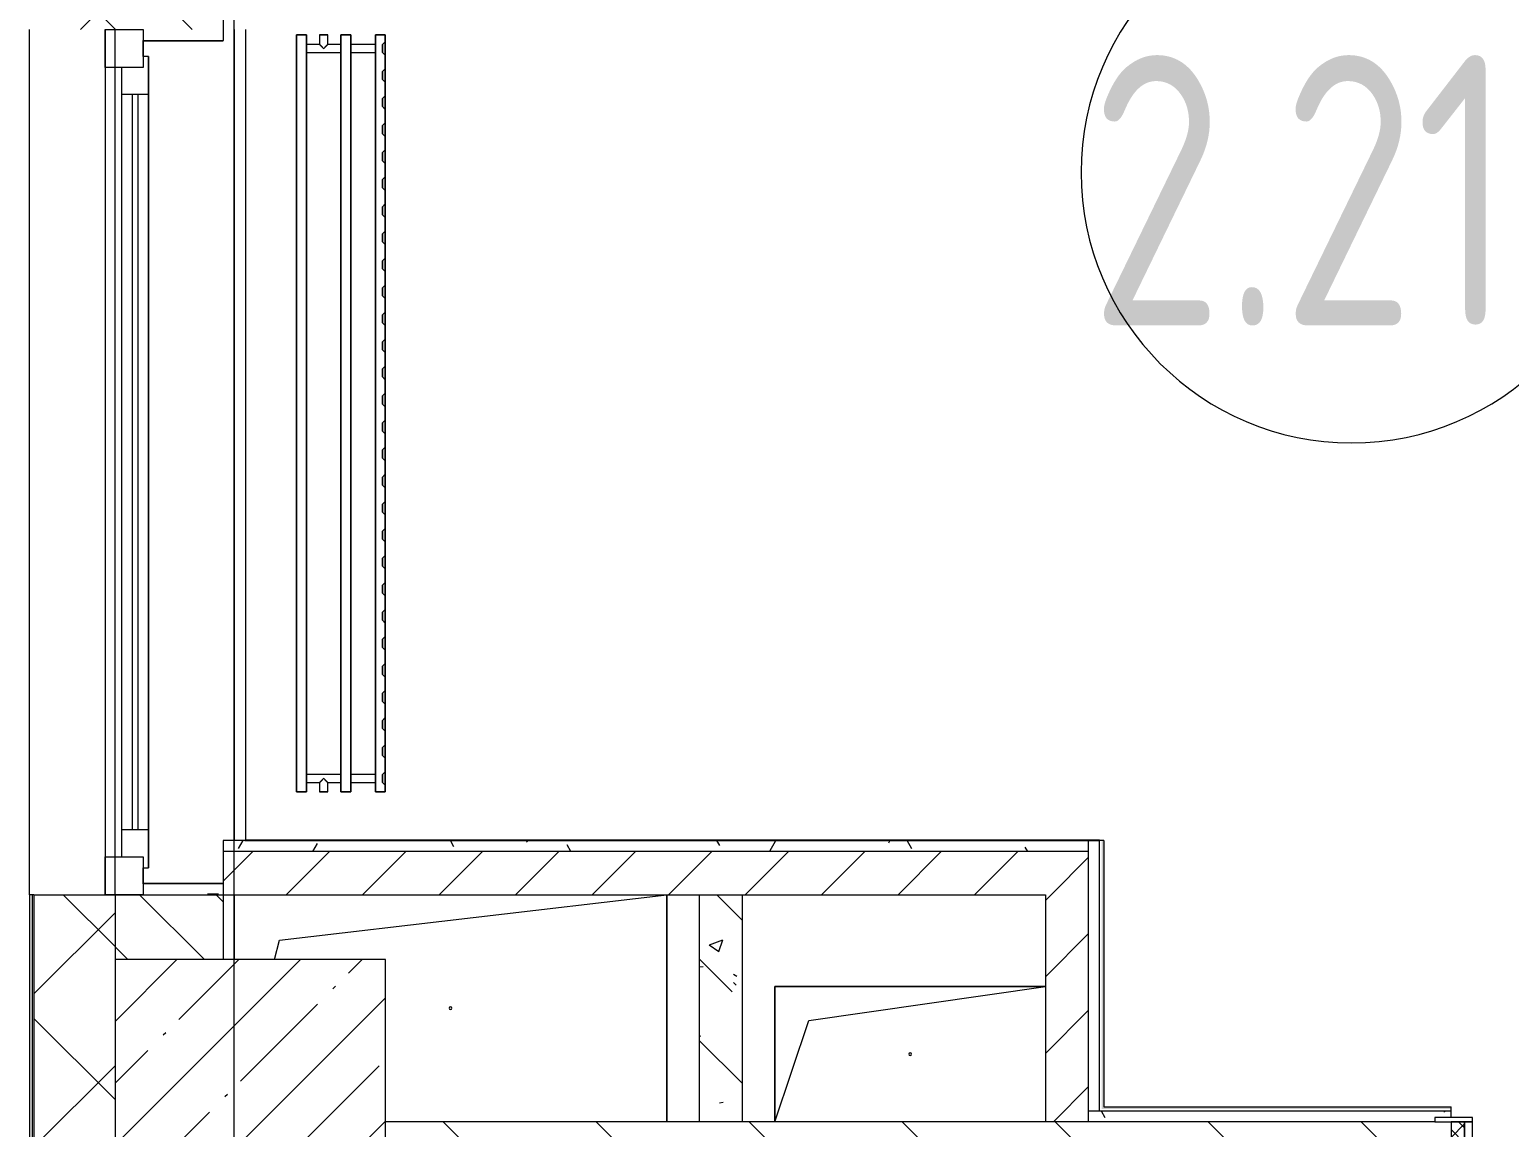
# Model space of a CAD drawing. Header units: millimetres. Extents: x -1113 to 415037, y -3642 to 354837.
# Drawn here: x 148504 to 151240, y 11090 to 13120 of the extents above; entities that cross this region are included whole.
import ezdxf

# ---------------------------------------------------------------- set-up
doc = ezdxf.new("R2010")
doc.units = ezdxf.units.MM
for name, color, linetype, lineweight in [('A-AREA-IDEN', 7, 'Continuous', 9), ('A-DOOR-2', 7, 'Continuous', 5), ('A-DOOR-FRAM-2', 7, 'Continuous', 5), ('A-FLOR', 7, 'Continuous', 9), ('A-GENM', 7, 'Continuous', 9), ('A-GLAZ', 7, 'Continuous', 9), ('A-GLAZ-1', 7, 'Continuous', 5), ('A-WALL', 7, 'Continuous', 5), ('I-WALL', 7, 'Continuous', 5), ('S-COLS', 7, 'Continuous', 9), ('S-COLS-1', 7, 'Continuous', 5), ('Оси', 7, 'Continuous', 9)]:
    doc.layers.add(name, color=color, linetype=linetype, lineweight=lineweight)
doc.layers.add('A-AREA-PATT-2', color=7, linetype='Continuous', lineweight=5, true_color=0xcde0ef, transparency=1)
for name, color, linetype, lineweight, true_color in [('A-DOOR-1', 7, 'Continuous', 5, 0xc0c0c0), ('A-DOOR-FRAM-1', 7, 'Continuous', 5, 0xc0c0c0), ('A-WALL-1', 9, 'Continuous', 5, 0x808080), ('A-WALL-FNSH-1', 9, 'Continuous', 5, 0x808080), ('M-EQPM-1', 7, 'Continuous', 9, 0xb2b2b2)]:
    doc.layers.add(name, color=color, linetype=linetype, lineweight=lineweight, true_color=true_color)
doc.styles.add('СПДС', font='ГОСТ тип А.ttf', dxfattribs={"width": 0.9})
pattern_1 = [(45, (148772.12, -1e-08), (-70.7107, 70.7107), [])]
pattern_2 = [(0, (148772.123, -1e-08), (243.84, 60.96), [20.117, -162.763, 20.117, -162.763, -975.36]), (0, (148772.123, -1e-08), (243.84, 60.96), [-365.76, 20.117, -345.643, 20.117, -162.763, -426.72]), (0, (148772.123, -1e-08), (243.84, 60.96), [-914.4, 20.117, -101.803, 20.117, -284.683]), (120, (148863.563, 30.48), (-174.7129, 180.69163), [20.117, -162.763, 20.117, -162.763, -975.36]), (120, (148863.563, 30.48), (-174.7129, 180.69163), [-365.76, 20.117, -345.643, 20.117, -162.763, -426.72]), (120, (148863.563, 30.48), (-174.7129, 180.69163), [-914.4, 20.117, -101.803, 20.117, -284.683]), (240, (148894.043, 152.4), (-69.1271, -241.65163), [20.117, -162.763, 20.117, -162.763, -975.36]), (240, (148894.043, 152.4), (-69.1271, -241.65163), [-365.76, 20.117, -345.643, 20.117, -162.763, -426.72]), (240, (148894.043, 152.4), (-69.1271, -241.65163), [-914.4, 20.117, -101.803, 20.117, -284.683])]

# ---------------------------------------------------------------- blocks, each defined once
blk = doc.blocks.new('110_Дверь_СКБ_1Ст_Внутренняя1 - Д-4к_п__1100x2100h_Артистические EI30-33310874-Объем проектирования 2 этажа')
at = {"layer": 'A-DOOR-2'}
h = blk.add_hatch(dxfattribs=at)
h.set_pattern_fill('FP_75', color=256, style=0, pattern_type=2)
h.set_pattern_definition([(135, (1751.41, 164.685), (-14.14214, -14.14214), []), (225, (1751.41, 164.685), (14.14214, -14.14214), [])])
h.paths.add_polyline_path([(562.5, 100), (537.5, 99.7), (537.5, -100), (562.5, -100), (562.5, 80)])
at = {"layer": 'A-DOOR-FRAM-2'}
h = blk.add_hatch(dxfattribs=at)
h.set_pattern_fill('FP_76', color=256, style=0, pattern_type=2)
h.set_pattern_definition([(45, (-371.384, 164.685), (-14.1421, 14.1421), []), (135, (-371.384, 164.685), (-14.1421, -14.1421), [])])
h.paths.add_polyline_path([(-537.5, 100), (-537.5, -100), (-512.5, -100), (-512.5, 100)])
at = {"layer": 'A-DOOR-1'}
for p, q in [((-487.5, 1100), (-487.5, 100)), ((-447.5, 1100), (-487.5, 1100)), ((-447.5, 100), (-447.5, 1100)), ((-487.5, 100), (-447.5, 100))]:
    blk.add_line(p, q, dxfattribs=at)
blk.add_arc((-487.5, 100), 1000, 360, 90, dxfattribs=at)
at = {"layer": 'A-DOOR-FRAM-1'}
for p, q in [((-497.5, 108), (-567.5, 108)), ((-567.5, 108), (-567.5, 100)), ((-567.5, 100), (-497.5, 100)), ((-512.5, 100), (-537.5, 100)), ((-537.5, 100), (-537.5, -100)), ((-487.5, 100), (-512.5, 100)), ((-512.5, 100), (-512.5, 20)), ((-512.5, -100), (-512.5, 100)), ((-497.5, 100), (-512.5, 100)), ((-512.5, 100), (-512.5, 99)), ((-512.5, 99), (-497.5, 99)), ((-497.5, 100), (-497.5, 108)), ((-497.5, 99), (-497.5, 100)), ((-487.5, 60), (-487.5, 100)), ((512.5, 100), (512.5, 60)), ((537.5, 100), (512.5, 100)), ((592.5, 108), (522.5, 108)), ((522.5, 108), (522.5, 100)), ((537.5, 100), (522.5, 100)), ((522.5, 100), (522.5, 99)), ((522.5, 100), (592.5, 100)), ((522.5, 99), (537.5, 99)), ((537.5, 20), (537.5, 100)), ((562.5, 100), (537.5, 100)), ((537.5, 100), (537.5, -100)), ((537.5, 99), (537.5, 100)), ((562.5, -100), (562.5, 100)), ((592.5, 100), (592.5, 108)), ((-477.5, 60), (-487.5, 60)), ((-477.5, 20), (-477.5, 60)), ((512.5, 60), (502.5, 60)), ((502.5, 60), (502.5, 20)), ((-512.5, 20), (-477.5, 20)), ((-497.5, 20), (-512.5, 20)), ((-512.5, 20), (-512.5, -100)), ((-497.5, -100), (-497.5, 20)), ((502.5, 20), (537.5, 20)), ((537.5, 20), (522.5, 20)), ((522.5, 20), (522.5, -100)), ((537.5, -100), (537.5, 20)), ((-497.5, -100), (-567.5, -100)), ((-567.5, -100), (-567.5, -108)), ((-567.5, -108), (-497.5, -108)), ((-537.5, -100), (-512.5, -100)), ((-512.5, -100), (-497.5, -100)), ((-497.5, -108), (-497.5, -100)), ((522.5, -100), (537.5, -100)), ((592.5, -100), (522.5, -100)), ((522.5, -100), (522.5, -108)), ((522.5, -108), (592.5, -108)), ((537.5, -100), (562.5, -100)), ((592.5, -108), (592.5, -100))]:
    blk.add_line(p, q, dxfattribs=at)
blk = doc.blocks.new('GM_Отверстие прямоугольное _в плите_ - Отверстие-V415-Объем проектирования 2 этажа')
at = {"layer": 'A-GENM'}
for p, q in [((-250, -125), (-250, 125)), ((-250, 125), (250, 125)), ((250, 125), (-250, 125)), ((-250, 125), (-250, -125)), ((-187.5, 62.5), (250, 125)), ((-250, -125), (-187.5, 62.5))]:
    blk.add_line(p, q, dxfattribs=at)
for start, end in [(360, 180), (180, 360)]:
    blk.add_arc((0, 0), 2.5, start, end, dxfattribs=at)
blk = doc.blocks.new('GM_Отверстие прямоугольное _в плите_ - Отверстие-22237344-Объем проектирования 2 этажа')
at = {"layer": 'A-GENM'}
for p, q in [((-316, 126), (400, 210)), ((400, 210), (400, -210)), ((400, -210), (400, 210)), ((-325, 90), (-316, 126))]:
    blk.add_line(p, q, dxfattribs=at)
for start, end in [(360, 180), (180, 360)]:
    blk.add_arc((0, 0), 2.5, start, end, dxfattribs=at)
blk = doc.blocks.new('120_Окно_СКБ_1Ст - 120_Окно_СКБ_1Ст_1600х2500_h_ 2-22959204-Объем проектирования 2 этажа')
at = {"layer": 'A-GLAZ'}
for p, q in [((-800, -127), (-800, -57)), ((-800, -57), (-730, -57)), ((-730, -57), (-730, -127)), ((730, -127), (730, -57)), ((730, -57), (800, -57)), ((800, -57), (800, -127)), ((730, -87), (-730, -87)), ((-730, -87), (-730, -127)), ((-680, -137), (-680, -87)), ((680, -137), (680, -87)), ((730, -127), (730, -87)), ((-730, -127), (-800, -127)), ((-730, -127), (-750, -127)), ((-750, -127), (-750, -137)), ((800, -127), (730, -127)), ((750, -127), (730, -127)), ((750, -137), (750, -127)), ((-750, -137), (750, -137)), ((750, -137), (-750, -137))]:
    blk.add_line(p, q, dxfattribs=at)
at = {"layer": 'A-GLAZ-1'}
for p, q in [((800, -57), (-800, -57)), ((-680, -107), (680, -107)), ((-780, -127), (-750, -127)), ((680, -117), (-680, -117)), ((750, -127), (780, -127))]:
    blk.add_line(p, q, dxfattribs=at)
blk = doc.blocks.new('BSC_Колонна _Прямоугольная - 500х500-V427-Объем проектирования 2 этажа')
at = {"layer": 'S-COLS-1'}
h = blk.add_hatch(dxfattribs=at)
h.set_pattern_fill('FP_177', color=256, style=0, pattern_type=2)
h.set_pattern_definition([(45, (-140, -11150), (-114.0493, 114.0493), []), (45, (-25.95, -11150), (-114.0493, 114.0493), [201.612, -40.322, 6.706, -33.617])])
h.paths.add_polyline_path([(-50, -250), (250, -250), (250, 250), (-250, 250), (-250, -250)])
for p, q in [((250, 250), (-250, 250)), ((-250, 250), (-250, -250)), ((250, -250), (250, 250)), ((-250, -250), (250, -250))]:
    blk.add_line(p, q, dxfattribs=at)
blk = doc.blocks.new('radiator_prado_classic_z_tip_30_po exemplyaru - Classic Z Тип 30-500-30677901-Объем проектирования 2 этажа')
at = {"layer": 'M-EQPM-1'}
for p, q in [((0, -64), (0, -82)), ((0, -64), (1400, -64)), ((1400, -64), (0, -64)), ((0, -82), (0, -64)), ((0, -82), (1400, -82)), ((18.5, -82), (0, -82)), ((17.5, -82), (17.5, -106.5)), ((17.5, -82), (17.5, -106.5)), ((17.5, -82), (18.5, -82)), ((18.5, -82), (17.5, -82)), ((17.5, -82), (18.5, -82)), ((18.5, -82), (17.5, -82)), ((18.5, -82), (32.2, -82)), ((30.3, -82), (18.5, -82)), ((18.5, -82), (26.9, -82)), ((21.2, -82), (18.5, -82)), ((32.5, -82), (21.2, -82)), ((26.9, -82), (32.2, -82)), ((32.2, -82), (30.3, -82)), ((32.2, -82), (32.5, -82)), ((32.5, -82), (32.2, -82)), ((32.2, -82), (32.5, -82)), ((1367.8, -82), (32.2, -82)), ((32.5, -146), (32.5, -82)), ((32.5, -146), (32.5, -82)), ((1367.5, -82), (1367.5, -146)), ((1367.5, -82), (1367.5, -146)), ((1367.5, -82), (1367.8, -82)), ((1371.2, -82), (1367.5, -82)), ((1367.5, -82), (1367.8, -82)), ((1367.8, -82), (1367.5, -82)), ((1367.8, -82), (1369.7, -82)), ((1367.8, -82), (1381.5, -82)), ((1368.5, -82), (1367.8, -82)), ((1369.7, -82), (1368.5, -82)), ((1369.7, -82), (1373.1, -82)), ((1371.2, -82), (1369.7, -82)), ((1382.5, -82), (1371.2, -82)), ((1373.1, -82), (1371.2, -82)), ((1373.1, -82), (1376.9, -82)), ((1375, -82), (1373.1, -82)), ((1376.9, -82), (1375, -82)), ((1376.9, -82), (1381.5, -82)), ((1378.7, -82), (1376.9, -82)), ((1380.3, -82), (1378.7, -82)), ((1381.5, -82), (1380.3, -82)), ((1381.5, -82), (1382.5, -82)), ((1381.5, -82), (1382.2, -82)), ((1382.2, -82), (1381.5, -82)), ((1400, -82), (1381.5, -82)), ((1382.2, -82), (1382.5, -82)), ((1382.5, -82), (1382.2, -82)), ((1382.5, -106.5), (1382.5, -82)), ((1382.5, -106.5), (1382.5, -82)), ((1400, -82), (1400, -64)), ((1400, -64), (1400, -82)), ((17.5, -106.5), (0, -106.5)), ((17.5, -106.5), (0, -106.5)), ((0, -121.5), (0, -106.5)), ((0, -106.5), (0, -107.5)), ((0, -107.5), (0, -120.5)), ((0, -107.5), (0, -108.7)), ((0, -108.7), (0, -107.5)), ((0, -107.5), (0, -107.5)), ((0, -108.7), (0, -110.3)), ((0, -114), (0, -108.7)), ((1400, -106.5), (1382.5, -106.5)), ((1400, -106.5), (1382.5, -106.5)), ((1400, -107.5), (1400, -106.5)), ((1400, -106.5), (1400, -121.5)), ((1400, -107.5), (1400, -106.5)), ((1400, -106.5), (1400, -107.5)), ((1400, -114), (1400, -107.5)), ((1400, -117.8), (1400, -107.5)), ((1400, -107.5), (1400, -108.7)), ((1400, -108.7), (1400, -110.3)), ((0, -110.3), (0, -114)), ((0, -114), (0, -117.8)), ((0, -120.5), (0, -114)), ((0, -117.8), (0, -119.3)), ((0, -119.3), (0, -120.5)), ((0, -120.5), (0, -121.5)), ((0, -120.5), (0, -120.5)), ((0, -121.5), (17.5, -121.5)), ((0, -121.5), (17.5, -121.5)), ((17.5, -121.5), (17.5, -146)), ((17.5, -121.5), (17.5, -146)), ((1382.5, -146), (1382.5, -121.5)), ((1382.5, -121.5), (1400, -121.5)), ((1382.5, -146), (1382.5, -121.5)), ((1382.5, -121.5), (1400, -121.5)), ((1400, -110.3), (1400, -112.1)), ((1400, -112.1), (1400, -114)), ((1400, -120.5), (1400, -114)), ((1400, -114), (1400, -115.9)), ((1400, -115.9), (1400, -117.8)), ((1400, -120.5), (1400, -117.8)), ((1400, -117.8), (1400, -119.3)), ((1400, -119.3), (1400, -120.5)), ((1400, -121.5), (1400, -120.5)), ((1400, -121.5), (1400, -120.5)), ((1400, -120.5), (1400, -121.5)), ((0, -146), (0, -164)), ((1400, -146), (0, -146)), ((0, -146), (18.5, -146)), ((0, -164), (0, -146)), ((0, -164), (1400, -164)), ((17.8, -164), (0, -164)), ((18.5, -146), (17.5, -146)), ((17.5, -146), (17.8, -146)), ((18.5, -146), (17.5, -146)), ((17.5, -146), (17.8, -146)), ((17.5, -164), (17.5, -210)), ((17.5, -164), (17.5, -210)), ((17.5, -164), (17.8, -164)), ((17.8, -164), (17.5, -164)), ((17.5, -164), (17.8, -164)), ((18.5, -164), (17.5, -164)), ((17.8, -146), (18.5, -146)), ((17.8, -146), (31.5, -146)), ((17.8, -164), (32.2, -164)), ((32.2, -164), (17.8, -164)), ((17.8, -164), (19.7, -164)), ((32.2, -146), (18.5, -146)), ((18.5, -146), (19.7, -146)), ((26.9, -146), (18.5, -146)), ((32.5, -164), (18.5, -164)), ((19.7, -146), (21.2, -146)), ((19.7, -164), (23.1, -164)), ((21.2, -146), (23.1, -146)), ((23.1, -146), (25, -146)), ((23.1, -164), (32.2, -164)), ((25, -146), (26.9, -146)), ((26.9, -146), (28.7, -146)), ((32.2, -146), (26.9, -146)), ((28.7, -146), (30.3, -146)), ((30.3, -146), (31.5, -146)), ((31.5, -146), (32.2, -146)), ((31.5, -146), (32.5, -146)), ((32.5, -146), (32.2, -146)), ((32.2, -146), (32.5, -146)), ((32.5, -146), (32.2, -146)), ((32.2, -146), (1367.8, -146)), ((32.2, -164), (32.5, -164)), ((32.5, -164), (32.2, -164)), ((32.2, -164), (32.5, -164)), ((1367.8, -164), (32.2, -164)), ((32.5, -210), (32.5, -164)), ((32.5, -210), (32.5, -164)), ((1367.8, -146), (1367.5, -146)), ((1367.5, -146), (1375, -146)), ((1367.8, -146), (1367.5, -146)), ((1367.5, -146), (1367.8, -146)), ((1367.5, -164), (1367.5, -210)), ((1367.5, -164), (1367.5, -210)), ((1367.5, -164), (1367.8, -164)), ((1368.5, -164), (1367.5, -164)), ((1367.5, -164), (1367.8, -164)), ((1367.8, -164), (1367.5, -164)), ((1381.5, -146), (1367.8, -146)), ((1381.5, -146), (1367.8, -146)), ((1367.8, -146), (1368.5, -146)), ((1367.8, -164), (1369.7, -164)), ((1367.8, -164), (1382.2, -164)), ((1369.7, -164), (1367.8, -164)), ((1368.5, -146), (1369.7, -146)), ((1382.2, -164), (1368.5, -164)), ((1369.7, -146), (1373.1, -146)), ((1369.7, -164), (1375, -164)), ((1382.2, -164), (1369.7, -164)), ((1373.1, -146), (1381.5, -146)), ((1375, -146), (1382.5, -146)), ((1375, -164), (1382.2, -164)), ((1382.2, -146), (1381.5, -146)), ((1382.2, -146), (1381.5, -146)), ((1381.5, -146), (1382.2, -146)), ((1381.5, -146), (1400, -146)), ((1382.5, -146), (1382.2, -146)), ((1382.5, -146), (1382.2, -146)), ((1382.2, -146), (1382.5, -146)), ((1382.2, -164), (1382.5, -164)), ((1382.5, -164), (1382.2, -164)), ((1382.2, -164), (1382.5, -164)), ((1382.5, -164), (1382.2, -164)), ((1400, -164), (1382.2, -164)), ((1382.5, -210), (1382.5, -164)), ((1382.5, -210), (1382.5, -164)), ((1400, -164), (1400, -146)), ((1400, -146), (1400, -164)), ((1400, -210), (0, -210)), ((0, -210), (0, -228)), ((0, -228), (0, -210)), ((0, -210), (17.8, -210)), ((17.8, -210), (17.5, -210)), ((17.5, -210), (17.8, -210)), ((28.7, -210), (17.5, -210)), ((17.5, -210), (17.8, -210)), ((25, -210), (17.8, -210)), ((17.8, -210), (32.2, -210)), ((17.8, -210), (26.9, -210)), ((32.2, -210), (25, -210)), ((26.9, -210), (30.3, -210)), ((32.5, -210), (28.7, -210)), ((30.3, -210), (32.2, -210)), ((32.5, -210), (32.2, -210)), ((32.2, -210), (32.5, -210)), ((32.2, -210), (32.5, -210)), ((32.2, -210), (1367.8, -210)), ((1367.8, -210), (1367.5, -210)), ((1367.5, -210), (1367.8, -210)), ((1367.8, -210), (1367.5, -210)), ((1367.5, -210), (1367.8, -210)), ((1369.7, -210), (1367.8, -210)), ((1367.8, -210), (1378.7, -210)), ((1369.7, -210), (1367.8, -210)), ((1367.8, -210), (1382.2, -210)), ((1373.1, -210), (1369.7, -210)), ((1382.2, -210), (1369.7, -210)), ((1382.5, -210), (1373.1, -210)), ((1378.7, -210), (1380.3, -210)), ((1380.3, -210), (1382.2, -210)), ((1382.2, -210), (1382.5, -210)), ((1382.5, -210), (1382.2, -210)), ((1382.2, -210), (1382.5, -210)), ((1382.2, -210), (1400, -210)), ((1400, -228), (1400, -210)), ((1400, -210), (1400, -228)), ((0, -228), (1400, -228)), ((12.5, -228), (0, -228)), ((17.5, -223), (12.5, -228)), ((17.5, -223), (12.5, -228)), ((37.5, -228), (12.5, -228)), ((37.5, -228), (12.5, -228)), ((12.5, -228), (37.5, -228)), ((17.5, -223), (32.5, -223)), ((32.5, -223), (17.5, -223)), ((37.5, -228), (32.5, -223)), ((32.5, -223), (37.5, -228)), ((62.5, -228), (37.5, -228)), ((67.5, -223), (62.5, -228)), ((67.5, -223), (62.5, -228)), ((87.5, -228), (62.5, -228)), ((87.5, -228), (62.5, -228)), ((62.5, -228), (87.5, -228)), ((67.5, -223), (82.5, -223)), ((82.5, -223), (67.5, -223)), ((87.5, -228), (82.5, -223)), ((82.5, -223), (87.5, -228)), ((112.5, -228), (87.5, -228)), ((117.5, -223), (112.5, -228)), ((117.5, -223), (112.5, -228)), ((137.5, -228), (112.5, -228)), ((137.5, -228), (112.5, -228)), ((112.5, -228), (137.5, -228)), ((117.5, -223), (132.5, -223)), ((132.5, -223), (117.5, -223)), ((137.5, -228), (132.5, -223)), ((132.5, -223), (137.5, -228)), ((162.5, -228), (137.5, -228)), ((167.5, -223), (162.5, -228)), ((167.5, -223), (162.5, -228)), ((187.5, -228), (162.5, -228)), ((187.5, -228), (162.5, -228)), ((162.5, -228), (187.5, -228)), ((167.5, -223), (182.5, -223)), ((182.5, -223), (167.5, -223)), ((187.5, -228), (182.5, -223)), ((182.5, -223), (187.5, -228)), ((212.5, -228), (187.5, -228)), ((217.5, -223), (212.5, -228)), ((217.5, -223), (212.5, -228)), ((237.5, -228), (212.5, -228)), ((237.5, -228), (212.5, -228)), ((212.5, -228), (237.5, -228)), ((217.5, -223), (232.5, -223)), ((232.5, -223), (217.5, -223)), ((237.5, -228), (232.5, -223)), ((232.5, -223), (237.5, -228)), ((262.5, -228), (237.5, -228)), ((267.5, -223), (262.5, -228)), ((267.5, -223), (262.5, -228)), ((287.5, -228), (262.5, -228)), ((287.5, -228), (262.5, -228)), ((262.5, -228), (287.5, -228)), ((267.5, -223), (282.5, -223)), ((282.5, -223), (267.5, -223)), ((287.5, -228), (282.5, -223)), ((282.5, -223), (287.5, -228)), ((312.5, -228), (287.5, -228)), ((317.5, -223), (312.5, -228)), ((317.5, -223), (312.5, -228)), ((337.5, -228), (312.5, -228)), ((337.5, -228), (312.5, -228)), ((312.5, -228), (337.5, -228)), ((317.5, -223), (332.5, -223)), ((332.5, -223), (317.5, -223)), ((337.5, -228), (332.5, -223)), ((332.5, -223), (337.5, -228)), ((362.5, -228), (337.5, -228)), ((367.5, -223), (362.5, -228)), ((367.5, -223), (362.5, -228)), ((387.5, -228), (362.5, -228)), ((387.5, -228), (362.5, -228)), ((362.5, -228), (387.5, -228)), ((367.5, -223), (382.5, -223)), ((382.5, -223), (367.5, -223)), ((387.5, -228), (382.5, -223)), ((382.5, -223), (387.5, -228)), ((412.5, -228), (387.5, -228)), ((417.5, -223), (412.5, -228)), ((417.5, -223), (412.5, -228)), ((437.5, -228), (412.5, -228)), ((437.5, -228), (412.5, -228)), ((412.5, -228), (437.5, -228)), ((417.5, -223), (432.5, -223)), ((432.5, -223), (417.5, -223)), ((437.5, -228), (432.5, -223)), ((432.5, -223), (437.5, -228)), ((462.5, -228), (437.5, -228)), ((467.5, -223), (462.5, -228)), ((467.5, -223), (462.5, -228)), ((487.5, -228), (462.5, -228)), ((487.5, -228), (462.5, -228)), ((462.5, -228), (487.5, -228)), ((467.5, -223), (482.5, -223)), ((482.5, -223), (467.5, -223)), ((487.5, -228), (482.5, -223)), ((482.5, -223), (487.5, -228)), ((512.5, -228), (487.5, -228)), ((517.5, -223), (512.5, -228)), ((517.5, -223), (512.5, -228)), ((537.5, -228), (512.5, -228)), ((537.5, -228), (512.5, -228)), ((512.5, -228), (537.5, -228)), ((517.5, -223), (532.5, -223)), ((532.5, -223), (517.5, -223)), ((537.5, -228), (532.5, -223)), ((532.5, -223), (537.5, -228)), ((562.5, -228), (537.5, -228)), ((567.5, -223), (562.5, -228)), ((567.5, -223), (562.5, -228)), ((587.5, -228), (562.5, -228)), ((587.5, -228), (562.5, -228)), ((562.5, -228), (587.5, -228)), ((567.5, -223), (582.5, -223)), ((582.5, -223), (567.5, -223)), ((587.5, -228), (582.5, -223)), ((582.5, -223), (587.5, -228)), ((612.5, -228), (587.5, -228)), ((617.5, -223), (612.5, -228)), ((617.5, -223), (612.5, -228)), ((637.5, -228), (612.5, -228)), ((637.5, -228), (612.5, -228)), ((612.5, -228), (637.5, -228)), ((617.5, -223), (632.5, -223)), ((632.5, -223), (617.5, -223)), ((637.5, -228), (632.5, -223)), ((632.5, -223), (637.5, -228)), ((662.5, -228), (637.5, -228)), ((667.5, -223), (662.5, -228)), ((667.5, -223), (662.5, -228)), ((687.5, -228), (662.5, -228)), ((687.5, -228), (662.5, -228)), ((662.5, -228), (687.5, -228)), ((667.5, -223), (682.5, -223)), ((682.5, -223), (667.5, -223)), ((687.5, -228), (682.5, -223)), ((682.5, -223), (687.5, -228)), ((712.5, -228), (687.5, -228)), ((717.5, -223), (712.5, -228)), ((717.5, -223), (712.5, -228)), ((737.5, -228), (712.5, -228)), ((737.5, -228), (712.5, -228)), ((712.5, -228), (737.5, -228)), ((717.5, -223), (732.5, -223)), ((732.5, -223), (717.5, -223)), ((737.5, -228), (732.5, -223)), ((732.5, -223), (737.5, -228)), ((762.5, -228), (737.5, -228)), ((767.5, -223), (762.5, -228)), ((767.5, -223), (762.5, -228)), ((787.5, -228), (762.5, -228)), ((787.5, -228), (762.5, -228)), ((762.5, -228), (787.5, -228)), ((767.5, -223), (782.5, -223)), ((782.5, -223), (767.5, -223)), ((787.5, -228), (782.5, -223)), ((782.5, -223), (787.5, -228)), ((812.5, -228), (787.5, -228)), ((817.5, -223), (812.5, -228)), ((817.5, -223), (812.5, -228)), ((837.5, -228), (812.5, -228)), ((837.5, -228), (812.5, -228)), ((812.5, -228), (837.5, -228)), ((817.5, -223), (832.5, -223)), ((832.5, -223), (817.5, -223)), ((837.5, -228), (832.5, -223)), ((832.5, -223), (837.5, -228)), ((862.5, -228), (837.5, -228)), ((867.5, -223), (862.5, -228)), ((867.5, -223), (862.5, -228)), ((887.5, -228), (862.5, -228)), ((887.5, -228), (862.5, -228)), ((862.5, -228), (887.5, -228)), ((867.5, -223), (882.5, -223)), ((882.5, -223), (867.5, -223)), ((887.5, -228), (882.5, -223)), ((882.5, -223), (887.5, -228)), ((912.5, -228), (887.5, -228)), ((917.5, -223), (912.5, -228)), ((917.5, -223), (912.5, -228)), ((937.5, -228), (912.5, -228)), ((937.5, -228), (912.5, -228)), ((912.5, -228), (937.5, -228)), ((917.5, -223), (932.5, -223)), ((932.5, -223), (917.5, -223)), ((937.5, -228), (932.5, -223)), ((932.5, -223), (937.5, -228)), ((962.5, -228), (937.5, -228)), ((967.5, -223), (962.5, -228)), ((967.5, -223), (962.5, -228)), ((987.5, -228), (962.5, -228)), ((987.5, -228), (962.5, -228)), ((962.5, -228), (987.5, -228)), ((967.5, -223), (982.5, -223)), ((982.5, -223), (967.5, -223)), ((987.5, -228), (982.5, -223)), ((982.5, -223), (987.5, -228)), ((1012.5, -228), (987.5, -228)), ((1017.5, -223), (1012.5, -228)), ((1017.5, -223), (1012.5, -228)), ((1037.5, -228), (1012.5, -228)), ((1037.5, -228), (1012.5, -228)), ((1012.5, -228), (1037.5, -228)), ((1017.5, -223), (1032.5, -223)), ((1032.5, -223), (1017.5, -223)), ((1037.5, -228), (1032.5, -223)), ((1032.5, -223), (1037.5, -228)), ((1062.5, -228), (1037.5, -228)), ((1067.5, -223), (1062.5, -228)), ((1067.5, -223), (1062.5, -228)), ((1087.5, -228), (1062.5, -228)), ((1087.5, -228), (1062.5, -228)), ((1062.5, -228), (1087.5, -228)), ((1067.5, -223), (1082.5, -223)), ((1082.5, -223), (1067.5, -223)), ((1087.5, -228), (1082.5, -223)), ((1082.5, -223), (1087.5, -228)), ((1112.5, -228), (1087.5, -228)), ((1117.5, -223), (1112.5, -228)), ((1117.5, -223), (1112.5, -228)), ((1137.5, -228), (1112.5, -228)), ((1137.5, -228), (1112.5, -228)), ((1112.5, -228), (1137.5, -228)), ((1117.5, -223), (1132.5, -223)), ((1132.5, -223), (1117.5, -223)), ((1137.5, -228), (1132.5, -223)), ((1132.5, -223), (1137.5, -228)), ((1162.5, -228), (1137.5, -228)), ((1167.5, -223), (1162.5, -228)), ((1167.5, -223), (1162.5, -228)), ((1187.5, -228), (1162.5, -228)), ((1187.5, -228), (1162.5, -228)), ((1162.5, -228), (1187.5, -228)), ((1167.5, -223), (1182.5, -223)), ((1182.5, -223), (1167.5, -223)), ((1187.5, -228), (1182.5, -223)), ((1182.5, -223), (1187.5, -228)), ((1212.5, -228), (1187.5, -228)), ((1217.5, -223), (1212.5, -228)), ((1217.5, -223), (1212.5, -228)), ((1237.5, -228), (1212.5, -228)), ((1237.5, -228), (1212.5, -228)), ((1212.5, -228), (1237.5, -228)), ((1217.5, -223), (1232.5, -223)), ((1232.5, -223), (1217.5, -223)), ((1237.5, -228), (1232.5, -223)), ((1232.5, -223), (1237.5, -228)), ((1262.5, -228), (1237.5, -228)), ((1267.5, -223), (1262.5, -228)), ((1267.5, -223), (1262.5, -228)), ((1287.5, -228), (1262.5, -228)), ((1287.5, -228), (1262.5, -228)), ((1262.5, -228), (1287.5, -228)), ((1267.5, -223), (1282.5, -223)), ((1282.5, -223), (1267.5, -223)), ((1287.5, -228), (1282.5, -223)), ((1282.5, -223), (1287.5, -228)), ((1312.5, -228), (1287.5, -228)), ((1317.5, -223), (1312.5, -228)), ((1317.5, -223), (1312.5, -228)), ((1337.5, -228), (1312.5, -228)), ((1337.5, -228), (1312.5, -228)), ((1312.5, -228), (1337.5, -228)), ((1317.5, -223), (1332.5, -223)), ((1332.5, -223), (1317.5, -223)), ((1337.5, -228), (1332.5, -223)), ((1332.5, -223), (1337.5, -228)), ((1362.5, -228), (1337.5, -228)), ((1367.5, -223), (1362.5, -228)), ((1367.5, -223), (1362.5, -228)), ((1387.5, -228), (1362.5, -228)), ((1387.5, -228), (1362.5, -228)), ((1362.5, -228), (1387.5, -228)), ((1367.5, -223), (1382.5, -223)), ((1382.5, -223), (1367.5, -223)), ((1387.5, -228), (1382.5, -223)), ((1382.5, -223), (1387.5, -228)), ((1400, -228), (1387.5, -228))]:
    blk.add_line(p, q, dxfattribs=at)
for points, knots in [([(18.5, -107.5), (18.4, -107.4), (18.3, -107.3), (18.1, -107.1), (17.9, -106.9), (17.8, -106.8), (17.7, -106.7), (17.5, -106.5), (17.5, -106.5), (17.5, -106.5)], [0.7142857, 0.7142857, 0.7142857, 0.7142857, 0.75, 0.7857143, 0.8214286, 0.8571429, 0.8928571, 0.9285714, 1, 1, 1, 1]), ([(17.5, -106.5), (17.5, -106.5), (17.5, -106.5), (17.7, -106.7), (17.8, -106.8), (17.9, -106.9), (18.1, -107.1), (18.3, -107.3), (18.4, -107.4), (18.5, -107.5)], [0, 0, 0, 0, 0.0714286, 0.1071429, 0.1428571, 0.1785714, 0.2142857, 0.25, 0.2857143, 0.2857143, 0.2857143, 0.2857143]), ([(17.5, -106.5), (17.5, -106.5), (17.5, -106.5), (17.7, -106.7), (17.8, -106.8), (17.9, -106.9), (18.1, -107.1), (18.3, -107.3), (18.4, -107.4), (18.5, -107.5)], [0, 0, 0, 0, 0.0714286, 0.1071429, 0.1428571, 0.1785714, 0.2142857, 0.25, 0.2857143, 0.2857143, 0.2857143, 0.2857143]), ([(25, -114), (24.5, -113.5), (23.6, -112.6), (22.4, -111.4), (21.6, -110.6), (21.1, -110.1), (20.8, -109.8), (20.5, -109.5), (20.2, -109.2), (19.8, -108.9), (19.6, -108.6), (19.3, -108.3), (19, -108), (18.7, -107.7), (18.5, -107.5), (18.3, -107.3), (18.1, -107.1), (17.9, -106.9), (17.8, -106.8), (17.7, -106.7), (17.5, -106.5), (17.5, -106.5), (17.5, -106.5)], [0, 0, 0, 0, 0.142857, 0.285714, 0.357143, 0.392857, 0.428571, 0.464286, 0.5, 0.535714, 0.571429, 0.607143, 0.642857, 0.678571, 0.714286, 0.75, 0.785714, 0.821429, 0.857143, 0.892857, 0.928571, 1, 1, 1, 1]), ([(22.1, -111.1), (21.9, -110.9), (21.6, -110.6), (21.1, -110.1), (20.8, -109.8), (20.5, -109.5), (20.2, -109.2), (19.9, -108.8), (19.7, -108.7), (19.6, -108.6)], [0.2857143, 0.2857143, 0.2857143, 0.2857143, 0.3571429, 0.3928571, 0.4285714, 0.4642857, 0.5, 0.5357143, 0.5714286, 0.5714286, 0.5714286, 0.5714286]), ([(19.6, -108.6), (19.7, -108.7), (19.9, -108.8), (20.3, -109.3), (20.7, -109.7), (21.1, -110.1), (21.6, -110.6), (21.9, -110.9), (22.1, -111.1)], [0.4285714, 0.4285714, 0.4285714, 0.4285714, 0.4642857, 0.5, 0.5714286, 0.6071429, 0.6428571, 0.7142857, 0.7142857, 0.7142857, 0.7142857]), ([(19.6, -108.6), (19.7, -108.7), (19.8, -108.9), (20.3, -109.3), (20.6, -109.6), (20.8, -109.8)], [0.4285714, 0.4285714, 0.4285714, 0.4285714, 0.4642857, 0.5, 0.5714286, 0.5714286, 0.5714286, 0.5714286]), ([(1375, -114), (1375.5, -113.5), (1376.4, -112.6), (1377.6, -111.4), (1378.4, -110.6), (1378.9, -110.1), (1379.2, -109.8), (1379.5, -109.5), (1379.8, -109.2), (1380.1, -108.8), (1380.4, -108.6), (1380.7, -108.3), (1381, -108), (1381.3, -107.7), (1381.5, -107.5), (1381.7, -107.3), (1381.9, -107.1), (1382.1, -106.9), (1382.2, -106.8), (1382.3, -106.7), (1382.5, -106.5), (1382.5, -106.5), (1382.5, -106.5)], [0, 0, 0, 0, 0.142857, 0.285714, 0.357143, 0.392857, 0.428571, 0.464286, 0.5, 0.535714, 0.571429, 0.607143, 0.642857, 0.678571, 0.714286, 0.75, 0.785714, 0.821429, 0.857143, 0.892857, 0.928571, 1, 1, 1, 1]), ([(1380.4, -108.6), (1380.3, -108.7), (1380.1, -108.8), (1379.7, -109.3), (1379.3, -109.7), (1378.9, -110.1), (1378.4, -110.6), (1378.1, -110.9), (1377.9, -111.1)], [0.4285714, 0.4285714, 0.4285714, 0.4285714, 0.4642857, 0.5, 0.5714286, 0.6071429, 0.6428571, 0.7142857, 0.7142857, 0.7142857, 0.7142857]), ([(1377.9, -111.1), (1378.1, -110.9), (1378.4, -110.6), (1378.9, -110.1), (1379.2, -109.8), (1379.5, -109.5), (1379.8, -109.2), (1380.1, -108.8), (1380.3, -108.7), (1380.4, -108.6)], [0.2857143, 0.2857143, 0.2857143, 0.2857143, 0.3571429, 0.3928571, 0.4285714, 0.4642857, 0.5, 0.5357143, 0.5714286, 0.5714286, 0.5714286, 0.5714286]), ([(1380.4, -108.6), (1380.3, -108.7), (1380.1, -108.8), (1379.7, -109.3), (1379.4, -109.6), (1379.2, -109.8)], [0.4285714, 0.4285714, 0.4285714, 0.4285714, 0.4642857, 0.5, 0.5714286, 0.5714286, 0.5714286, 0.5714286]), ([(1382.5, -106.5), (1382.5, -106.5), (1382.5, -106.5), (1382.3, -106.7), (1382.2, -106.8), (1382.1, -106.9), (1381.9, -107.1), (1381.7, -107.3), (1381.6, -107.4), (1381.5, -107.5)], [0, 0, 0, 0, 0.0714286, 0.1071429, 0.1428571, 0.1785714, 0.2142857, 0.25, 0.2857143, 0.2857143, 0.2857143, 0.2857143]), ([(1382.5, -106.5), (1382.5, -106.5), (1382.5, -106.5), (1382.3, -106.7), (1382.2, -106.8), (1382.1, -106.9), (1381.9, -107.1), (1381.7, -107.3), (1381.6, -107.4), (1381.5, -107.5)], [0, 0, 0, 0, 0.0714286, 0.1071429, 0.1428571, 0.1785714, 0.2142857, 0.25, 0.2857143, 0.2857143, 0.2857143, 0.2857143]), ([(1381.5, -107.5), (1381.6, -107.4), (1381.7, -107.3), (1381.9, -107.1), (1382.1, -106.9), (1382.2, -106.8), (1382.3, -106.7), (1382.5, -106.5), (1382.5, -106.5), (1382.5, -106.5)], [0.7142857, 0.7142857, 0.7142857, 0.7142857, 0.75, 0.7857143, 0.8214286, 0.8571429, 0.8928571, 0.9285714, 1, 1, 1, 1]), ([(17.5, -121.5), (17.5, -121.5), (17.5, -121.5), (17.7, -121.3), (17.8, -121.2), (17.9, -121.1), (18.1, -120.9), (18.3, -120.7), (18.5, -120.5), (18.7, -120.3), (19, -120), (19.3, -119.7), (19.6, -119.4), (19.8, -119.1), (20.3, -118.7), (20.7, -118.3), (21.1, -117.9), (21.6, -117.4), (22.4, -116.6), (23.6, -115.4), (24.5, -114.5), (25, -114)], [0, 0, 0, 0, 0.071429, 0.107143, 0.142857, 0.178571, 0.214286, 0.25, 0.285714, 0.321429, 0.357143, 0.392857, 0.428571, 0.464286, 0.5, 0.571429, 0.607143, 0.642857, 0.714286, 0.857143, 1, 1, 1, 1]), ([(17.5, -121.5), (17.5, -121.5), (17.5, -121.5), (17.7, -121.3), (17.8, -121.2), (17.9, -121.1), (18.1, -120.9), (18.3, -120.7), (18.4, -120.6), (18.5, -120.5)], [0, 0, 0, 0, 0.0714286, 0.1071429, 0.1428571, 0.1785714, 0.2142857, 0.25, 0.2857143, 0.2857143, 0.2857143, 0.2857143]), ([(18.5, -120.5), (18.4, -120.6), (18.3, -120.7), (18.1, -120.9), (17.9, -121.1), (17.8, -121.2), (17.7, -121.3), (17.5, -121.5), (17.5, -121.5), (17.5, -121.5)], [0.7142857, 0.7142857, 0.7142857, 0.7142857, 0.75, 0.7857143, 0.8214286, 0.8571429, 0.8928571, 0.9285714, 1, 1, 1, 1]), ([(18.5, -120.5), (18.4, -120.6), (18.3, -120.7), (18.1, -120.9), (17.9, -121.1), (17.8, -121.2), (17.7, -121.3), (17.5, -121.5), (17.5, -121.5), (17.5, -121.5)], [0.7142857, 0.7142857, 0.7142857, 0.7142857, 0.75, 0.7857143, 0.8214286, 0.8571429, 0.8928571, 0.9285714, 1, 1, 1, 1]), ([(19.6, -119.4), (19.7, -119.3), (19.9, -119.2), (20.3, -118.7), (20.7, -118.3), (21.1, -117.9), (21.6, -117.4), (21.9, -117.1), (22.1, -116.9)], [0.4285714, 0.4285714, 0.4285714, 0.4285714, 0.4642857, 0.5, 0.5714286, 0.6071429, 0.6428571, 0.7142857, 0.7142857, 0.7142857, 0.7142857]), ([(22.1, -116.9), (21.9, -117.1), (21.6, -117.4), (21.1, -117.9), (20.8, -118.2), (20.5, -118.5), (20.2, -118.8), (19.9, -119.2), (19.7, -119.3), (19.6, -119.4)], [0.2857143, 0.2857143, 0.2857143, 0.2857143, 0.3571429, 0.3928571, 0.4285714, 0.4642857, 0.5, 0.5357143, 0.5714286, 0.5714286, 0.5714286, 0.5714286]), ([(20.8, -109.8), (20.9, -109.9), (21.1, -110.1), (21.6, -110.6), (21.9, -110.9), (22.1, -111.1)], [0.5714286, 0.5714286, 0.5714286, 0.5714286, 0.6071429, 0.6428571, 0.7142857, 0.7142857, 0.7142857, 0.7142857]), ([(22.1, -116.9), (21.9, -117.1), (21.6, -117.4), (21.1, -117.9), (20.9, -118.1), (20.8, -118.2)], [0.2857143, 0.2857143, 0.2857143, 0.2857143, 0.3571429, 0.3928571, 0.4285714, 0.4285714, 0.4285714, 0.4285714]), ([(1382.5, -121.5), (1382.5, -121.5), (1382.5, -121.5), (1382.3, -121.3), (1382.2, -121.2), (1382.1, -121.1), (1381.9, -120.9), (1381.7, -120.7), (1381.5, -120.5), (1381.3, -120.3), (1381, -120), (1380.7, -119.7), (1380.4, -119.4), (1380.1, -119.2), (1379.7, -118.7), (1379.3, -118.3), (1378.9, -117.9), (1378.4, -117.4), (1377.6, -116.6), (1376.4, -115.4), (1375.5, -114.5), (1375, -114)], [0, 0, 0, 0, 0.071429, 0.107143, 0.142857, 0.178571, 0.214286, 0.25, 0.285714, 0.321429, 0.357143, 0.392857, 0.428571, 0.464286, 0.5, 0.571429, 0.607143, 0.642857, 0.714286, 0.857143, 1, 1, 1, 1]), ([(1379.2, -109.8), (1379.1, -109.9), (1378.9, -110.1), (1378.4, -110.6), (1378.1, -110.9), (1377.9, -111.1)], [0.5714286, 0.5714286, 0.5714286, 0.5714286, 0.6071429, 0.6428571, 0.7142857, 0.7142857, 0.7142857, 0.7142857]), ([(1377.9, -116.9), (1378.1, -117.1), (1378.4, -117.4), (1378.9, -117.9), (1379.2, -118.2), (1379.5, -118.5), (1379.8, -118.8), (1380.1, -119.2), (1380.3, -119.3), (1380.4, -119.4)], [0.2857143, 0.2857143, 0.2857143, 0.2857143, 0.3571429, 0.3928571, 0.4285714, 0.4642857, 0.5, 0.5357143, 0.5714286, 0.5714286, 0.5714286, 0.5714286]), ([(1377.9, -116.9), (1378.1, -117.1), (1378.4, -117.4), (1378.9, -117.9), (1379.1, -118.1), (1379.2, -118.2)], [0.2857143, 0.2857143, 0.2857143, 0.2857143, 0.3571429, 0.3928571, 0.4285714, 0.4285714, 0.4285714, 0.4285714]), ([(1380.4, -119.4), (1380.3, -119.3), (1380.1, -119.2), (1379.7, -118.7), (1379.3, -118.3), (1378.9, -117.9), (1378.4, -117.4), (1378.1, -117.1), (1377.9, -116.9)], [0.4285714, 0.4285714, 0.4285714, 0.4285714, 0.4642857, 0.5, 0.5714286, 0.6071429, 0.6428571, 0.7142857, 0.7142857, 0.7142857, 0.7142857]), ([(1381.5, -120.5), (1381.6, -120.6), (1381.7, -120.7), (1381.9, -120.9), (1382.1, -121.1), (1382.2, -121.2), (1382.3, -121.3), (1382.5, -121.5), (1382.5, -121.5), (1382.5, -121.5)], [0.7142857, 0.7142857, 0.7142857, 0.7142857, 0.75, 0.7857143, 0.8214286, 0.8571429, 0.8928571, 0.9285714, 1, 1, 1, 1]), ([(1381.5, -120.5), (1381.6, -120.6), (1381.7, -120.7), (1381.9, -120.9), (1382.1, -121.1), (1382.2, -121.2), (1382.3, -121.3), (1382.5, -121.5), (1382.5, -121.5), (1382.5, -121.5)], [0.7142857, 0.7142857, 0.7142857, 0.7142857, 0.75, 0.7857143, 0.8214286, 0.8571429, 0.8928571, 0.9285714, 1, 1, 1, 1]), ([(1382.5, -121.5), (1382.5, -121.5), (1382.5, -121.5), (1382.3, -121.3), (1382.2, -121.2), (1382.1, -121.1), (1381.9, -120.9), (1381.7, -120.7), (1381.6, -120.6), (1381.5, -120.5)], [0, 0, 0, 0, 0.0714286, 0.1071429, 0.1428571, 0.1785714, 0.2142857, 0.25, 0.2857143, 0.2857143, 0.2857143, 0.2857143])]:
    blk.add_open_spline(points, degree=3, knots=knots, dxfattribs=at)
for points in [[(19.6, -108.6), (19.5, -108.5), (19.3, -108.3), (19, -108), (18.7, -107.7), (18.6, -107.6), (18.5, -107.5)], [(18.5, -107.5), (18.6, -107.6), (18.7, -107.7), (19, -108), (19.3, -108.3), (19.5, -108.5), (19.6, -108.6)], [(18.5, -107.5), (18.6, -107.6), (18.7, -107.7), (19, -108), (19.3, -108.3), (19.5, -108.5), (19.6, -108.6)], [(1381.5, -107.5), (1381.4, -107.6), (1381.3, -107.7), (1381, -108), (1380.7, -108.3), (1380.5, -108.5), (1380.4, -108.6)], [(1381.5, -107.5), (1381.4, -107.6), (1381.3, -107.7), (1381, -108), (1380.7, -108.3), (1380.5, -108.5), (1380.4, -108.6)], [(1380.4, -108.6), (1380.5, -108.5), (1380.7, -108.3), (1381, -108), (1381.3, -107.7), (1381.4, -107.6), (1381.5, -107.5)], [(18.5, -120.5), (18.6, -120.4), (18.7, -120.3), (19, -120), (19.3, -119.7), (19.5, -119.5), (19.6, -119.4)], [(19.6, -119.4), (19.5, -119.5), (19.3, -119.7), (19, -120), (18.7, -120.3), (18.6, -120.4), (18.5, -120.5)], [(19.6, -119.4), (19.5, -119.5), (19.3, -119.7), (19, -120), (18.7, -120.3), (18.6, -120.4), (18.5, -120.5)], [(20.8, -118.2), (20.7, -118.3), (20.5, -118.5), (20.2, -118.8), (19.8, -119.1), (19.7, -119.3), (19.6, -119.4)], [(25, -114), (24.5, -113.5), (23.6, -112.6), (22.6, -111.6), (22.1, -111.1)], [(22.1, -111.1), (22.6, -111.6), (23.6, -112.6), (24.5, -113.5), (25, -114)], [(22.1, -111.1), (22.6, -111.6), (23.6, -112.6), (24.5, -113.5), (25, -114)], [(22.1, -116.9), (22.6, -116.4), (23.6, -115.4), (24.5, -114.5), (25, -114)], [(25, -114), (24.5, -114.5), (23.6, -115.4), (22.6, -116.4), (22.1, -116.9)], [(25, -114), (24.5, -114.5), (23.6, -115.4), (22.6, -116.4), (22.1, -116.9)], [(1377.9, -111.1), (1377.4, -111.6), (1376.4, -112.6), (1375.5, -113.5), (1375, -114)], [(1376.4, -112.6), (1376, -113), (1375.5, -113.5), (1375, -114)], [(1375, -114), (1375.5, -113.5), (1376, -113), (1376.4, -112.6)], [(1375, -114), (1375.5, -114.5), (1376.4, -115.4), (1377.4, -116.4), (1377.9, -116.9)], [(1375, -114), (1375.5, -114.5), (1376.4, -115.4), (1377.4, -116.4), (1377.9, -116.9)], [(1376.4, -115.4), (1376, -115), (1375.5, -114.5), (1375, -114)], [(1377.9, -111.1), (1377.4, -111.6), (1376.9, -112.1), (1376.4, -112.6)], [(1376.4, -112.6), (1376.9, -112.1), (1377.4, -111.6), (1377.9, -111.1)], [(1377.9, -116.9), (1377.4, -116.4), (1376.9, -115.9), (1376.4, -115.4)], [(1379.2, -118.2), (1379.3, -118.3), (1379.5, -118.5), (1379.8, -118.8), (1380.1, -119.2), (1380.3, -119.3), (1380.4, -119.4)], [(1380.4, -119.4), (1380.5, -119.5), (1380.7, -119.7), (1381, -120), (1381.3, -120.3), (1381.4, -120.4), (1381.5, -120.5)], [(1380.4, -119.4), (1380.5, -119.5), (1380.7, -119.7), (1381, -120), (1381.3, -120.3), (1381.4, -120.4), (1381.5, -120.5)], [(1381.5, -120.5), (1381.4, -120.4), (1381.3, -120.3), (1381, -120), (1380.7, -119.7), (1380.5, -119.5), (1380.4, -119.4)]]:
    blk.add_open_spline(points, degree=3, dxfattribs=at)
blk = doc.blocks.new('Марка_Помещения - Номер-25198446-Объем проектирования 2 этажа')
at = {"layer": 'A-AREA-IDEN'}
for start, end in [(360, 180), (180, 360)]:
    blk.add_arc((0, 0), 2.5, start, end, dxfattribs=at)

msp = doc.modelspace()

# ---------------------------------------------------------------- hatches: boundary and pattern name
at = {"layer": 'A-AREA-PATT-2'}
msp.add_hatch(color=256, dxfattribs=at).paths.add_polyline_path([(151052.4, 11124), (151132.6, 11124), (151132.1, 11128), (150490.1, 11128), (150490.1, 11620), (150486.1, 11620), (150486.1, 11124), (150509.8, 11124)])
at = {"layer": 'A-WALL'}
h = msp.add_hatch(dxfattribs=at)
h.set_pattern_fill('FP_24', color=256, style=0, pattern_type=2)
h.set_pattern_definition([(45, (148772.12, -1e-08), (-141.4214, 141.4214), []), (135, (148772.12, -1e-08), (-141.4214, -141.4214), [])])
h.paths.add_polyline_path([(148662.1, -100), (148662.1, 5220), (148512.1, 5220), (148512.1, -100)])
h.paths.add_polyline_path([(148644.1, 7320), (148662.1, 7320), (148662.1, 8520), (148512.1, 8520), (148512.1, 7320)])
h.paths.add_polyline_path([(148512.1, 10620), (148662.1, 10620), (148662.1, 11520), (148512.1, 11520), (148512.1, 10849.9)])
h.paths.add_polyline_path([(148512.1, 13120), (148662.1, 13120), (148662.1, 15350), (148512.1, 15350), (148512.1, 13926.6)])
h = msp.add_hatch(dxfattribs=at)
h.set_pattern_fill('FP_2', color=256, style=0, pattern_type=2)
h.set_pattern_definition([(135, (148772.12, -1e-08), (-70.7107, -70.7107), [])])
h.paths.add_polyline_path([(148862.1, 7900), (148862.1, 8520), (148662.1, 8520), (148662.1, 7900)])
h.paths.add_polyline_path([(148862.1, 10620), (148862.1, 10900), (148662.1, 10900), (148662.1, 10620), (148861.6, 10620)])
h.paths.add_polyline_path([(148719.3, 11400), (148862.1, 11400), (148862.1, 11520), (148662.1, 11520), (148662.1, 11400)])
h.paths.add_polyline_path([(148862.1, 13120), (148862.1, 14700), (148662.1, 14700), (148662.1, 13120), (148774.7, 13120)])
at = {"layer": 'I-WALL'}
h = msp.add_hatch(dxfattribs=at)
h.set_pattern_fill('FP_191', color=256, style=0, pattern_type=2)
h.set_pattern_definition(pattern_2)
h.paths.add_polyline_path([(149245.6, 11600), (150462.1, 11600), (150462.1, 11620), (148862.1, 11620), (148862.1, 11600), (149162.1, 11600)])
h = msp.add_hatch(dxfattribs=at)
h.set_pattern_fill('FP_22', color=256, style=0, pattern_type=2)
h.set_pattern_definition(pattern_1)
h.paths.add_polyline_path([(148862.1, 11520), (150462.1, 11520), (150462.1, 11600), (148862.1, 11600)])
h = msp.add_hatch(dxfattribs=at)
h.set_pattern_fill('FP_191', color=256, style=0, pattern_type=2)
h.set_pattern_definition(pattern_2)
h.paths.add_polyline_path([(148856.4, 11520), (148862.1, 11520), (148862.1, 11540), (148714.1, 11540), (148714.1, 11520), (148724.1, 11520)])
h = msp.add_hatch(dxfattribs=at)
h.set_pattern_fill('FP_41', color=256, style=0, pattern_type=2)
h.set_pattern_definition([(135, (148772.12, -1e-08), (-150.8683, -150.8683), [213.36, -35.56, 7.112, -35.56]), (135, (148772.12, 150.77), (-150.8683, -150.8683), []), (50, (148772.12, -1e-08), (255.0577, -22.3145), [26.67, -293.37]), (355, (148772.12, -1e-08), (-49.3404, 267.479), [21.336, -234.696]), (100.451, (148793.38, -1.86), (205.7195, 245.1636), [22.666, -249.326]), (46.184, (148772.12, 71.12), (379.511, -58.86), [40.005, -440.055]), (96.636, (148803.75, 66.2), (332.363, 346.399), [33.999, -373.989]), (351.184, (148772.12, 71.12), (332.367, 346.395), [32.004, -352.044]), (21, (148807.68, 53.34), (212.26, -143.171), [26.67, -293.37]), (326, (148807.68, 53.34), (86.5224, 257.863), [21.336, -234.696]), (71.451, (148825.37, 41.4), (298.784, 114.69), [22.666, -249.326]), (37.5, (148772.12, -1e-08), (4.32385, 118.3775), [6.706, -225.146, 6.706, -231.546, -235.585]), (37.5, (148772.12, -1e-08), (4.32385, 118.3775), [-470.103, 6.706, -228.879]), (7.5, (148772.12, -1e-08), (93.5476, 140.2533), [6.706, -129.134, 6.706, -219.812, -89.789]), (7.5, (148772.12, -1e-08), (93.5476, 140.2533), [-362.356, 6.706, -83.083]), (327.5, (148692.82, -1e-08), (189.82734, -8.0202), [6.706, -82.194, 6.706, -270.662, -368.046]), (327.5, (148692.82, -1e-08), (189.82734, -8.0202), [-366.268, 6.706, -361.34]), (317.5, (148657.26, -1e-08), (207.3811, 35.5976), [6.706, -108.864, 6.706, -177.495, -261.366]), (317.5, (148657.26, -1e-08), (207.3811, 35.5976), [-299.771, 6.706, -254.66])])
h.paths.add_polyline_path([(149822.1, 11100), (149822.1, 11520), (149742.1, 11520), (149742.1, 11100)])
h = msp.add_hatch(dxfattribs=at)
h.set_pattern_fill('FP_22', color=256, style=0, pattern_type=2)
h.set_pattern_definition(pattern_1)
h.paths.add_polyline_path([(150462.1, 11100), (150462.1, 11520), (150382.1, 11520), (150382.1, 11100)])
h = msp.add_hatch(dxfattribs=at)
h.set_pattern_fill('FP_191', color=256, style=0, pattern_type=2)
h.set_pattern_definition(pattern_2)
h.paths.add_polyline_path([(152312.1, 11100), (152310.1, 11120), (152232.1, 11120), (152232.1, 11108), (152262.1, 11107.5), (152262.1, 11100), (152286.7, 11100)])
h.paths.add_polyline_path([(151052.4, 11100), (151102.1, 11100.9), (151102.1, 11108), (151132.1, 11108), (151132.1, 11120), (150462.1, 11120), (150462.1, 11100)])
h = msp.add_hatch(dxfattribs=at)
h.set_pattern_fill('FP_23', color=256, style=0, pattern_type=2)
h.set_pattern_definition([(135, (148772.12, -1e-08), (-141.4214, -141.4214), [])])
h.paths.add_polyline_path([(152332.1, 10900), (152332.1, 11100), (152232.1, 11100), (152232.1, 10900), (152262.1, 10900)])
h.paths.add_polyline_path([(151132.1, 10900), (151132.1, 11100), (149162.1, 11100), (149162.1, 10900), (151102.1, 10900)])

# ---------------------------------------------------------------- linework, layer by layer
at = {"layer": 'A-FLOR'}
msp.add_line((150462.1, 11120), (150462.1, 11600), dxfattribs=at)
at = {"layer": 'A-WALL'}
for p, q in [((148862.1, 14690), (148862.1, 13100)), ((148504.1, 11520), (148504.1, 13120)), ((148509.1, 11520), (148509.1, 10620)), ((148512.1, 11520), (148512.1, 10620)), ((148662.1, 11520), (148662.1, 11400)), ((151102.1, 11100), (150462.1, 11100))]:
    msp.add_line(p, q, dxfattribs=at)
at = {"layer": 'A-WALL-1'}
for p, q in [((148714.1, 13120), (148714.1, 13100)), ((148714.1, 13100), (148862.1, 13100)), ((148862.1, 11620), (148862.1, 11400)), ((150462.1, 11620), (148862.1, 11620)), ((150462.1, 11100), (150462.1, 11620)), ((150462.1, 11600), (148862.1, 11600)), ((148512.1, 11520), (148862.1, 11520)), ((148862.1, 11540), (148714.1, 11540)), ((148714.1, 11540), (148714.1, 11520)), ((148862.1, 11520), (150382.1, 11520)), ((149742.1, 11520), (149742.1, 11100)), ((149822.1, 11100), (149822.1, 11520)), ((150382.1, 11520), (150382.1, 11100)), ((150482.1, 11120), (150462.1, 11120)), ((151132.1, 11108), (151132.1, 11120)), ((150462.1, 11100), (149162.1, 11100))]:
    msp.add_line(p, q, dxfattribs=at)
at = {"layer": 'A-WALL-FNSH-1'}
for p, q in [((148714.1, 13100), (148714.1, 13099)), ((148714.1, 13099), (148862.1, 13099)), ((148862.1, 13099), (148862.1, 13100)), ((148902.1, 11621), (148902.1, 11620)), ((148902.1, 11620), (150482.1, 11620)), ((150482.1, 11621), (148903.1, 11621)), ((150482.1, 11620), (150482.1, 11621)), ((148512.1, 11520), (148504.1, 11520)), ((148504.1, 11520), (148504.1, 10620)), ((148862.1, 11541), (148714.1, 11541)), ((148714.1, 11541), (148714.1, 11540))]:
    msp.add_line(p, q, dxfattribs=at)
at = {"layer": 'I-WALL'}
for p, q in [((148662.1, 11520), (148662.1, 13120)), ((148882.1, 13120), (148882.1, 11621)), ((148903.1, 13120), (148903.1, 11621)), ((148882.1, 11621), (148903.1, 11621)), ((150482.1, 11120), (150482.1, 11620)), ((150490.1, 11620), (150482.1, 11620)), ((150490.1, 11620), (150490.1, 11128)), ((148882.1, 11520), (148882.1, 11400)), ((151132.6, 11120), (150482.1, 11120)), ((150490.1, 11128), (151132.6, 11128)), ((151132.6, 11120), (151132.6, 11128))]:
    msp.add_line(p, q, dxfattribs=at)
at = {"layer": 'Оси'}
msp.add_lwpolyline([(148882.1, -1906.3), (148882.1, 3093.7), (148882.1, 10380), (148882.1, 15380)], dxfattribs=at)

# ---------------------------------------------------------------- block references
at = {"layer": 'A-AREA-IDEN', "xscale": 199.9999999999999, "yscale": 199.9999999999999, "zscale": 199.9999999999999}
msp.add_blockref('Марка_Помещения - Номер-25198446-Объем проектирования 2 этажа', (150948.2, 12855.7), dxfattribs=at)
at = {"layer": 'A-DOOR-1', "rotation": 180}
msp.add_blockref('110_Дверь_СКБ_1Ст_Внутренняя1 - Д-4к_п__1100x2100h_Артистические EI30-33310874-Объем проектирования 2 этажа', (151694.6, 11000), dxfattribs=at)
at = {"layer": 'A-GENM'}
for name, p in [('GM_Отверстие прямоугольное _в плите_ - Отверстие-22237344-Объем проектирования 2 этажа', (149282.1, 11310)), ('GM_Отверстие прямоугольное _в плите_ - Отверстие-V415-Объем проектирования 2 этажа', (150132.1, 11225))]:
    msp.add_blockref(name, p, dxfattribs=at)
at = {"layer": 'A-GLAZ', "color": 3, "rotation": 89.99999999999993}
msp.add_blockref('120_Окно_СКБ_1Ст - 120_Окно_СКБ_1Ст_1600х2500_h_ 2-22959204-Объем проектирования 2 этажа', (148587.1, 12320), dxfattribs=at)
at = {"layer": 'M-EQPM-1', "rotation": 89.99999999999893}
msp.add_blockref('radiator_prado_classic_z_tip_30_po exemplyaru - Classic Z Тип 30-500-30677901-Объем проектирования 2 этажа', (148933.8, 11710), dxfattribs=at)
at = {"layer": 'S-COLS'}
msp.add_blockref('BSC_Колонна _Прямоугольная - 500х500-V427-Объем проектирования 2 этажа', (148912.1, 11150), dxfattribs=at)

# ---------------------------------------------------------------- texts
at = {"layer": 'A-AREA-IDEN', "insert": (150464.4, 13072.8), "char_height": 500, "width": 1212.151, "attachment_point": 1, "style": 'СПДС'}
msp.add_mtext('2.21', dxfattribs=at)

doc.saveas('drawing.dxf')
